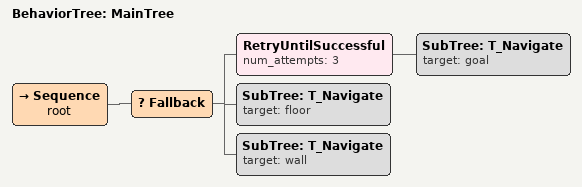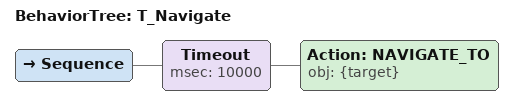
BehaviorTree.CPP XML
<root main_tree_to_execute="MainTree">
  <BehaviorTree ID="MainTree">
    <Sequence name="root">
      <!-- Fallback: search for goal if not in view -->
      <Fallback>
        <!-- Retry: robust navigation to goal (up to 3 attempts) -->
        <RetryUntilSuccessful num_attempts="3">
          <SubTree ID="T_Navigate" target="goal"/>
        </RetryUntilSuccessful>
        <!-- Recovery: search floor if goal not found -->
        <SubTree ID="T_Navigate" target="floor"/>
        <!-- Recovery: search wall as last resort -->
        <SubTree ID="T_Navigate" target="wall"/>
      </Fallback>
    </Sequence>
  </BehaviorTree>
  <BehaviorTree ID="T_Navigate">
    <Sequence>
      <Timeout msec="10000">
        <Action ID="NAVIGATE_TO" obj="{target}"/>
      </Timeout>
    </Sequence>
  </BehaviorTree>
</root>
